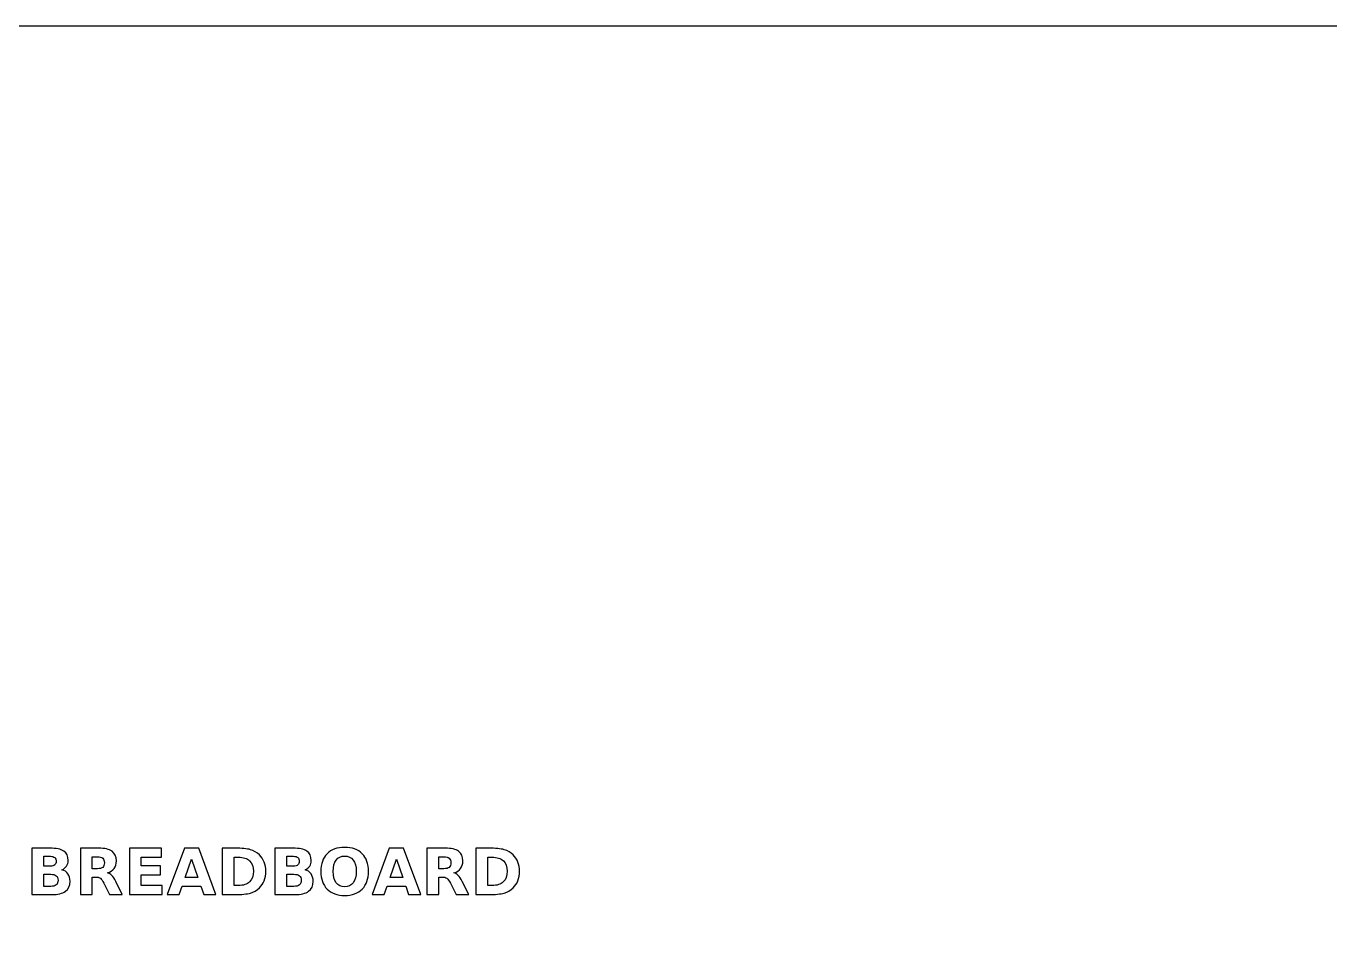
# Model space of a CAD drawing. Header units: centimetres. Extents: x -16.4 to -4.5, y -20.8 to -8.9.
# Drawn here: x -10.331 to -7.44, y -10.913 to -8.9 of the extents above; entities that cross this region are included whole.
import ezdxf

# ---------------------------------------------------------------- set-up
doc = ezdxf.new("R2010")
doc.units = ezdxf.units.CM
doc.header["$MEASUREMENT"] = 0
doc.layers.add('Layer 1', color=7, linetype='Continuous')

msp = doc.modelspace()

# ---------------------------------------------------------------- linework, layer by layer
at = {"layer": 'Layer 1', "color": 7}
msp.add_lwpolyline([(-16.45, -20.8), (-4.55, -20.8), (-4.55, -8.9), (-16.45, -8.9), (-16.45, -20.8)], close=True, dxfattribs=at)
at = {"layer": 'Layer 1', "color": 250}
for points, knots in [([(-9.62432, -10.72119), (-9.60779, -10.72119), (-9.59483, -10.72592), (-9.58547, -10.7354), (-9.58547, -10.7354), (-9.57609, -10.74485), (-9.57141, -10.7579), (-9.57141, -10.77458), (-9.57141, -10.77458), (-9.57141, -10.79121), (-9.57609, -10.80426), (-9.58547, -10.81371), (-9.58547, -10.81371), (-9.59483, -10.82319), (-9.60779, -10.82792), (-9.62432, -10.82792), (-9.62432, -10.82792), (-9.64081, -10.82792), (-9.65374, -10.82319), (-9.66315, -10.81371), (-9.66315, -10.81371), (-9.67253, -10.80426), (-9.67724, -10.79121), (-9.67724, -10.77458), (-9.67724, -10.77458), (-9.67724, -10.7579), (-9.67253, -10.74485), (-9.66315, -10.7354), (-9.66315, -10.7354), (-9.65374, -10.72592), (-9.64081, -10.72119), (-9.62432, -10.72119)], [0, 0, 0, 0, 0.125, 0.125, 0.125, 0.125, 0.25, 0.25, 0.25, 0.25, 0.375, 0.375, 0.375, 0.375, 0.5, 0.5, 0.5, 0.5, 0.625, 0.625, 0.625, 0.625, 0.75, 0.75, 0.75, 0.75, 0.875, 0.875, 0.875, 0.875, 1, 1, 1, 1]), ([(-10.25103, -10.77086), (-10.24534, -10.77251), (-10.24092, -10.77557), (-10.23779, -10.78004), (-10.23779, -10.78004), (-10.23466, -10.78448), (-10.23311, -10.78996), (-10.23311, -10.79643), (-10.23311, -10.79643), (-10.23311, -10.80635), (-10.23648, -10.81374), (-10.24318, -10.81861), (-10.24318, -10.81861), (-10.24988, -10.82347), (-10.26009, -10.82592), (-10.27378, -10.82592), (-10.27378, -10.82592), (-10.27378, -10.82592), (-10.3178, -10.82592), (-10.3178, -10.82592), (-10.3178, -10.82592), (-10.3178, -10.82592), (-10.3178, -10.72305), (-10.3178, -10.72305), (-10.3178, -10.72305), (-10.3178, -10.72305), (-10.27798, -10.72305), (-10.27798, -10.72305), (-10.27798, -10.72305), (-10.26369, -10.72305), (-10.25334, -10.72521), (-10.24694, -10.72952), (-10.24694, -10.72952), (-10.24052, -10.73385), (-10.23732, -10.74076), (-10.23732, -10.75026), (-10.23732, -10.75026), (-10.23732, -10.75527), (-10.2385, -10.75953), (-10.24083, -10.76306), (-10.24083, -10.76306), (-10.24318, -10.76656), (-10.24656, -10.76917), (-10.25103, -10.77086)], [0, 0, 0, 0, 0.0909091, 0.0909091, 0.0909091, 0.0909091, 0.1818182, 0.1818182, 0.1818182, 0.1818182, 0.2727273, 0.2727273, 0.2727273, 0.2727273, 0.3636364, 0.3636364, 0.3636364, 0.3636364, 0.4545455, 0.4545455, 0.4545455, 0.4545455, 0.5454545, 0.5454545, 0.5454545, 0.5454545, 0.6363636, 0.6363636, 0.6363636, 0.6363636, 0.7272727, 0.7272727, 0.7272727, 0.7272727, 0.8181818, 0.8181818, 0.8181818, 0.8181818, 0.9090909, 0.9090909, 0.9090909, 0.9090909, 1, 1, 1, 1]), ([(-10.2766, -10.76287), (-10.27241, -10.76287), (-10.26924, -10.76195), (-10.2671, -10.76012), (-10.2671, -10.76012), (-10.26493, -10.75828), (-10.26385, -10.75558), (-10.26385, -10.75198), (-10.26385, -10.75198), (-10.26385, -10.74845), (-10.26493, -10.74577), (-10.2671, -10.74391), (-10.2671, -10.74391), (-10.26924, -10.74205), (-10.27241, -10.74111), (-10.2766, -10.74111), (-10.2766, -10.74111), (-10.2766, -10.74111), (-10.29127, -10.74111), (-10.29127, -10.74111), (-10.29127, -10.74111), (-10.29127, -10.74111), (-10.29127, -10.76287), (-10.29127, -10.76287), (-10.29127, -10.76287), (-10.29127, -10.76287), (-10.2766, -10.76287), (-10.2766, -10.76287)], [0, 0, 0, 0, 0.1428571, 0.1428571, 0.1428571, 0.1428571, 0.2857143, 0.2857143, 0.2857143, 0.2857143, 0.4285714, 0.4285714, 0.4285714, 0.4285714, 0.5714286, 0.5714286, 0.5714286, 0.5714286, 0.7142857, 0.7142857, 0.7142857, 0.7142857, 0.8571429, 0.8571429, 0.8571429, 0.8571429, 1, 1, 1, 1]), ([(-10.18372, -10.787), (-10.18372, -10.787), (-10.18372, -10.82592), (-10.18372, -10.82592), (-10.18372, -10.82592), (-10.18372, -10.82592), (-10.21025, -10.82592), (-10.21025, -10.82592), (-10.21025, -10.82592), (-10.21025, -10.82592), (-10.21025, -10.72305), (-10.21025, -10.72305), (-10.21025, -10.72305), (-10.21025, -10.72305), (-10.16973, -10.72305), (-10.16973, -10.72305), (-10.16973, -10.72305), (-10.15618, -10.72305), (-10.14623, -10.72533), (-10.13993, -10.72987), (-10.13993, -10.72987), (-10.13361, -10.73441), (-10.13045, -10.74161), (-10.13045, -10.75144), (-10.13045, -10.75144), (-10.13045, -10.75823), (-10.1321, -10.76383), (-10.13537, -10.76818), (-10.13537, -10.76818), (-10.13866, -10.77256), (-10.14362, -10.77578), (-10.15023, -10.77783), (-10.15023, -10.77783), (-10.14661, -10.77867), (-10.14334, -10.78053), (-10.14047, -10.78345), (-10.14047, -10.78345), (-10.1376, -10.78636), (-10.13471, -10.79078), (-10.13177, -10.79671), (-10.13177, -10.79671), (-10.13177, -10.79671), (-10.11735, -10.82592), (-10.11735, -10.82592), (-10.11735, -10.82592), (-10.11735, -10.82592), (-10.14562, -10.82592), (-10.14562, -10.82592), (-10.14562, -10.82592), (-10.14562, -10.82592), (-10.15816, -10.80036), (-10.15816, -10.80036), (-10.15816, -10.80036), (-10.16067, -10.79523), (-10.16324, -10.7917), (-10.16585, -10.78982), (-10.16585, -10.78982), (-10.16844, -10.78794), (-10.17189, -10.787), (-10.17622, -10.787), (-10.17622, -10.787), (-10.17622, -10.787), (-10.18372, -10.787), (-10.18372, -10.787)], [0, 0, 0, 0, 0.0625, 0.0625, 0.0625, 0.0625, 0.125, 0.125, 0.125, 0.125, 0.1875, 0.1875, 0.1875, 0.1875, 0.25, 0.25, 0.25, 0.25, 0.3125, 0.3125, 0.3125, 0.3125, 0.375, 0.375, 0.375, 0.375, 0.4375, 0.4375, 0.4375, 0.4375, 0.5, 0.5, 0.5, 0.5, 0.5625, 0.5625, 0.5625, 0.5625, 0.625, 0.625, 0.625, 0.625, 0.6875, 0.6875, 0.6875, 0.6875, 0.75, 0.75, 0.75, 0.75, 0.8125, 0.8125, 0.8125, 0.8125, 0.875, 0.875, 0.875, 0.875, 0.9375, 0.9375, 0.9375, 0.9375, 1, 1, 1, 1]), ([(-10.17255, -10.76868), (-10.167, -10.76868), (-10.163, -10.76764), (-10.1606, -10.76557), (-10.1606, -10.76557), (-10.15818, -10.7635), (-10.15698, -10.76009), (-10.15698, -10.75536), (-10.15698, -10.75536), (-10.15698, -10.75068), (-10.15818, -10.74732), (-10.1606, -10.7453), (-10.1606, -10.7453), (-10.163, -10.74328), (-10.167, -10.74227), (-10.17255, -10.74227), (-10.17255, -10.74227), (-10.17255, -10.74227), (-10.18372, -10.74227), (-10.18372, -10.74227), (-10.18372, -10.74227), (-10.18372, -10.74227), (-10.18372, -10.76868), (-10.18372, -10.76868), (-10.18372, -10.76868), (-10.18372, -10.76868), (-10.17255, -10.76868), (-10.17255, -10.76868)], [0, 0, 0, 0, 0.1428571, 0.1428571, 0.1428571, 0.1428571, 0.2857143, 0.2857143, 0.2857143, 0.2857143, 0.4285714, 0.4285714, 0.4285714, 0.4285714, 0.5714286, 0.5714286, 0.5714286, 0.5714286, 0.7142857, 0.7142857, 0.7142857, 0.7142857, 0.8571429, 0.8571429, 0.8571429, 0.8571429, 1, 1, 1, 1]), ([(-10.1016, -10.72305), (-10.1016, -10.72305), (-10.03001, -10.72305), (-10.03001, -10.72305), (-10.03001, -10.72305), (-10.03001, -10.72305), (-10.03001, -10.74311), (-10.03001, -10.74311), (-10.03001, -10.74311), (-10.03001, -10.74311), (-10.07507, -10.74311), (-10.07507, -10.74311), (-10.07507, -10.74311), (-10.07507, -10.74311), (-10.07507, -10.76226), (-10.07507, -10.76226), (-10.07507, -10.76226), (-10.07507, -10.76226), (-10.03272, -10.76226), (-10.03272, -10.76226), (-10.03272, -10.76226), (-10.03272, -10.76226), (-10.03272, -10.78232), (-10.03272, -10.78232), (-10.03272, -10.78232), (-10.03272, -10.78232), (-10.07507, -10.78232), (-10.07507, -10.78232), (-10.07507, -10.78232), (-10.07507, -10.78232), (-10.07507, -10.80586), (-10.07507, -10.80586), (-10.07507, -10.80586), (-10.07507, -10.80586), (-10.02851, -10.80586), (-10.02851, -10.80586), (-10.02851, -10.80586), (-10.02851, -10.80586), (-10.02851, -10.82592), (-10.02851, -10.82592), (-10.02851, -10.82592), (-10.02851, -10.82592), (-10.1016, -10.82592), (-10.1016, -10.82592), (-10.1016, -10.82592), (-10.1016, -10.82592), (-10.1016, -10.72305), (-10.1016, -10.72305)], [0, 0, 0, 0, 0.0833333, 0.0833333, 0.0833333, 0.0833333, 0.1666667, 0.1666667, 0.1666667, 0.1666667, 0.25, 0.25, 0.25, 0.25, 0.3333333, 0.3333333, 0.3333333, 0.3333333, 0.4166667, 0.4166667, 0.4166667, 0.4166667, 0.5, 0.5, 0.5, 0.5, 0.5833333, 0.5833333, 0.5833333, 0.5833333, 0.6666667, 0.6666667, 0.6666667, 0.6666667, 0.75, 0.75, 0.75, 0.75, 0.8333333, 0.8333333, 0.8333333, 0.8333333, 0.9166667, 0.9166667, 0.9166667, 0.9166667, 1, 1, 1, 1]), ([(-9.94278, -10.8072), (-9.94278, -10.8072), (-9.98427, -10.8072), (-9.98427, -10.8072), (-9.98427, -10.8072), (-9.98427, -10.8072), (-9.99081, -10.82592), (-9.99081, -10.82592), (-9.99081, -10.82592), (-9.99081, -10.82592), (-10.01748, -10.82592), (-10.01748, -10.82592), (-10.01748, -10.82592), (-10.01748, -10.82592), (-9.97938, -10.72305), (-9.97938, -10.72305), (-9.97938, -10.72305), (-9.97938, -10.72305), (-9.94775, -10.72305), (-9.94775, -10.72305), (-9.94775, -10.72305), (-9.94775, -10.72305), (-9.90965, -10.82592), (-9.90965, -10.82592), (-9.90965, -10.82592), (-9.90965, -10.82592), (-9.93632, -10.82592), (-9.93632, -10.82592), (-9.93632, -10.82592), (-9.93632, -10.82592), (-9.94278, -10.8072), (-9.94278, -10.8072)], [0, 0, 0, 0, 0.125, 0.125, 0.125, 0.125, 0.25, 0.25, 0.25, 0.25, 0.375, 0.375, 0.375, 0.375, 0.5, 0.5, 0.5, 0.5, 0.625, 0.625, 0.625, 0.625, 0.75, 0.75, 0.75, 0.75, 0.875, 0.875, 0.875, 0.875, 1, 1, 1, 1]), ([(-9.97766, -10.7881), (-9.97766, -10.7881), (-9.94946, -10.7881), (-9.94946, -10.7881), (-9.94946, -10.7881), (-9.94946, -10.7881), (-9.96353, -10.74718), (-9.96353, -10.74718), (-9.96353, -10.74718), (-9.96353, -10.74718), (-9.97766, -10.7881), (-9.97766, -10.7881)], [0, 0, 0, 0, 0.3333333, 0.3333333, 0.3333333, 0.3333333, 0.6666667, 0.6666667, 0.6666667, 0.6666667, 1, 1, 1, 1]), ([(-9.89598, -10.72305), (-9.89598, -10.72305), (-9.86799, -10.72305), (-9.86799, -10.72305), (-9.86799, -10.72305), (-9.85238, -10.72305), (-9.84076, -10.72416), (-9.83312, -10.72639), (-9.83312, -10.72639), (-9.82547, -10.72862), (-9.81891, -10.73239), (-9.81343, -10.73773), (-9.81343, -10.73773), (-9.80861, -10.74236), (-9.80504, -10.74772), (-9.80268, -10.75379), (-9.80268, -10.75379), (-9.80036, -10.75983), (-9.79918, -10.7667), (-9.79918, -10.77439), (-9.79918, -10.77439), (-9.79918, -10.78215), (-9.80036, -10.78907), (-9.80268, -10.79516), (-9.80268, -10.79516), (-9.80504, -10.80125), (-9.80861, -10.80661), (-9.81343, -10.81124), (-9.81343, -10.81124), (-9.81896, -10.81658), (-9.82557, -10.82035), (-9.83328, -10.82258), (-9.83328, -10.82258), (-9.841, -10.82481), (-9.85257, -10.82592), (-9.86799, -10.82592), (-9.86799, -10.82592), (-9.86799, -10.82592), (-9.89598, -10.82592), (-9.89598, -10.82592), (-9.89598, -10.82592), (-9.89598, -10.82592), (-9.89598, -10.72305), (-9.89598, -10.72305)], [0, 0, 0, 0, 0.0909091, 0.0909091, 0.0909091, 0.0909091, 0.1818182, 0.1818182, 0.1818182, 0.1818182, 0.2727273, 0.2727273, 0.2727273, 0.2727273, 0.3636364, 0.3636364, 0.3636364, 0.3636364, 0.4545455, 0.4545455, 0.4545455, 0.4545455, 0.5454545, 0.5454545, 0.5454545, 0.5454545, 0.6363636, 0.6363636, 0.6363636, 0.6363636, 0.7272727, 0.7272727, 0.7272727, 0.7272727, 0.8181818, 0.8181818, 0.8181818, 0.8181818, 0.9090909, 0.9090909, 0.9090909, 0.9090909, 1, 1, 1, 1]), ([(-9.86945, -10.74311), (-9.86945, -10.74311), (-9.86945, -10.80586), (-9.86945, -10.80586), (-9.86945, -10.80586), (-9.86945, -10.80586), (-9.85995, -10.80586), (-9.85995, -10.80586), (-9.85995, -10.80586), (-9.84911, -10.80586), (-9.84083, -10.80318), (-9.83512, -10.79779), (-9.83512, -10.79779), (-9.8294, -10.79243), (-9.82653, -10.78462), (-9.82653, -10.77439), (-9.82653, -10.77439), (-9.82653, -10.76418), (-9.82938, -10.75642), (-9.83507, -10.75111), (-9.83507, -10.75111), (-9.84076, -10.74577), (-9.84906, -10.74311), (-9.85995, -10.74311), (-9.85995, -10.74311), (-9.85995, -10.74311), (-9.86945, -10.74311), (-9.86945, -10.74311)], [0, 0, 0, 0, 0.1428571, 0.1428571, 0.1428571, 0.1428571, 0.2857143, 0.2857143, 0.2857143, 0.2857143, 0.4285714, 0.4285714, 0.4285714, 0.4285714, 0.5714286, 0.5714286, 0.5714286, 0.5714286, 0.7142857, 0.7142857, 0.7142857, 0.7142857, 0.8571429, 0.8571429, 0.8571429, 0.8571429, 1, 1, 1, 1]), ([(-9.71209, -10.77086), (-9.7064, -10.77251), (-9.70198, -10.77557), (-9.69885, -10.78004), (-9.69885, -10.78004), (-9.69572, -10.78448), (-9.69417, -10.78996), (-9.69417, -10.79643), (-9.69417, -10.79643), (-9.69417, -10.80635), (-9.69754, -10.81374), (-9.70424, -10.81861), (-9.70424, -10.81861), (-9.71094, -10.82347), (-9.72115, -10.82592), (-9.73484, -10.82592), (-9.73484, -10.82592), (-9.73484, -10.82592), (-9.77886, -10.82592), (-9.77886, -10.82592), (-9.77886, -10.82592), (-9.77886, -10.82592), (-9.77886, -10.72305), (-9.77886, -10.72305), (-9.77886, -10.72305), (-9.77886, -10.72305), (-9.73904, -10.72305), (-9.73904, -10.72305), (-9.73904, -10.72305), (-9.72475, -10.72305), (-9.7144, -10.72521), (-9.708, -10.72952), (-9.708, -10.72952), (-9.70158, -10.73385), (-9.69838, -10.74076), (-9.69838, -10.75026), (-9.69838, -10.75026), (-9.69838, -10.75527), (-9.69956, -10.75953), (-9.70189, -10.76306), (-9.70189, -10.76306), (-9.70424, -10.76656), (-9.70762, -10.76917), (-9.71209, -10.77086)], [0, 0, 0, 0, 0.0909091, 0.0909091, 0.0909091, 0.0909091, 0.1818182, 0.1818182, 0.1818182, 0.1818182, 0.2727273, 0.2727273, 0.2727273, 0.2727273, 0.3636364, 0.3636364, 0.3636364, 0.3636364, 0.4545455, 0.4545455, 0.4545455, 0.4545455, 0.5454545, 0.5454545, 0.5454545, 0.5454545, 0.6363636, 0.6363636, 0.6363636, 0.6363636, 0.7272727, 0.7272727, 0.7272727, 0.7272727, 0.8181818, 0.8181818, 0.8181818, 0.8181818, 0.9090909, 0.9090909, 0.9090909, 0.9090909, 1, 1, 1, 1]), ([(-9.73766, -10.76287), (-9.73347, -10.76287), (-9.7303, -10.76195), (-9.72816, -10.76012), (-9.72816, -10.76012), (-9.72599, -10.75828), (-9.72491, -10.75558), (-9.72491, -10.75198), (-9.72491, -10.75198), (-9.72491, -10.74845), (-9.72599, -10.74577), (-9.72816, -10.74391), (-9.72816, -10.74391), (-9.7303, -10.74205), (-9.73347, -10.74111), (-9.73766, -10.74111), (-9.73766, -10.74111), (-9.73766, -10.74111), (-9.75233, -10.74111), (-9.75233, -10.74111), (-9.75233, -10.74111), (-9.75233, -10.74111), (-9.75233, -10.76287), (-9.75233, -10.76287), (-9.75233, -10.76287), (-9.75233, -10.76287), (-9.73766, -10.76287), (-9.73766, -10.76287)], [0, 0, 0, 0, 0.1428571, 0.1428571, 0.1428571, 0.1428571, 0.2857143, 0.2857143, 0.2857143, 0.2857143, 0.4285714, 0.4285714, 0.4285714, 0.4285714, 0.5714286, 0.5714286, 0.5714286, 0.5714286, 0.7142857, 0.7142857, 0.7142857, 0.7142857, 0.8571429, 0.8571429, 0.8571429, 0.8571429, 1, 1, 1, 1]), ([(-9.62432, -10.74041), (-9.63241, -10.74041), (-9.63867, -10.74339), (-9.64314, -10.74937), (-9.64314, -10.74937), (-9.64758, -10.75534), (-9.64982, -10.76374), (-9.64982, -10.77458), (-9.64982, -10.77458), (-9.64982, -10.7854), (-9.64758, -10.79377), (-9.64314, -10.79974), (-9.64314, -10.79974), (-9.63867, -10.80572), (-9.63241, -10.8087), (-9.62432, -10.8087), (-9.62432, -10.8087), (-9.61618, -10.8087), (-9.60991, -10.80572), (-9.60544, -10.79974), (-9.60544, -10.79974), (-9.60099, -10.79377), (-9.59876, -10.7854), (-9.59876, -10.77458), (-9.59876, -10.77458), (-9.59876, -10.76374), (-9.60099, -10.75534), (-9.60544, -10.74937), (-9.60544, -10.74937), (-9.60991, -10.74339), (-9.61618, -10.74041), (-9.62432, -10.74041)], [0, 0, 0, 0, 0.125, 0.125, 0.125, 0.125, 0.25, 0.25, 0.25, 0.25, 0.375, 0.375, 0.375, 0.375, 0.5, 0.5, 0.5, 0.5, 0.625, 0.625, 0.625, 0.625, 0.75, 0.75, 0.75, 0.75, 0.875, 0.875, 0.875, 0.875, 1, 1, 1, 1]), ([(-9.48892, -10.8072), (-9.48892, -10.8072), (-9.53041, -10.8072), (-9.53041, -10.8072), (-9.53041, -10.8072), (-9.53041, -10.8072), (-9.53695, -10.82592), (-9.53695, -10.82592), (-9.53695, -10.82592), (-9.53695, -10.82592), (-9.56362, -10.82592), (-9.56362, -10.82592), (-9.56362, -10.82592), (-9.56362, -10.82592), (-9.52552, -10.72305), (-9.52552, -10.72305), (-9.52552, -10.72305), (-9.52552, -10.72305), (-9.49389, -10.72305), (-9.49389, -10.72305), (-9.49389, -10.72305), (-9.49389, -10.72305), (-9.45579, -10.82592), (-9.45579, -10.82592), (-9.45579, -10.82592), (-9.45579, -10.82592), (-9.48246, -10.82592), (-9.48246, -10.82592), (-9.48246, -10.82592), (-9.48246, -10.82592), (-9.48892, -10.8072), (-9.48892, -10.8072)], [0, 0, 0, 0, 0.125, 0.125, 0.125, 0.125, 0.25, 0.25, 0.25, 0.25, 0.375, 0.375, 0.375, 0.375, 0.5, 0.5, 0.5, 0.5, 0.625, 0.625, 0.625, 0.625, 0.75, 0.75, 0.75, 0.75, 0.875, 0.875, 0.875, 0.875, 1, 1, 1, 1]), ([(-9.5238, -10.7881), (-9.5238, -10.7881), (-9.4956, -10.7881), (-9.4956, -10.7881), (-9.4956, -10.7881), (-9.4956, -10.7881), (-9.50967, -10.74718), (-9.50967, -10.74718), (-9.50967, -10.74718), (-9.50967, -10.74718), (-9.5238, -10.7881), (-9.5238, -10.7881)], [0, 0, 0, 0, 0.3333333, 0.3333333, 0.3333333, 0.3333333, 0.6666667, 0.6666667, 0.6666667, 0.6666667, 1, 1, 1, 1]), ([(-9.41559, -10.787), (-9.41559, -10.787), (-9.41559, -10.82592), (-9.41559, -10.82592), (-9.41559, -10.82592), (-9.41559, -10.82592), (-9.44212, -10.82592), (-9.44212, -10.82592), (-9.44212, -10.82592), (-9.44212, -10.82592), (-9.44212, -10.72305), (-9.44212, -10.72305), (-9.44212, -10.72305), (-9.44212, -10.72305), (-9.4016, -10.72305), (-9.4016, -10.72305), (-9.4016, -10.72305), (-9.38805, -10.72305), (-9.3781, -10.72533), (-9.3718, -10.72987), (-9.3718, -10.72987), (-9.36548, -10.73441), (-9.36232, -10.74161), (-9.36232, -10.75144), (-9.36232, -10.75144), (-9.36232, -10.75823), (-9.36397, -10.76383), (-9.36724, -10.76818), (-9.36724, -10.76818), (-9.37053, -10.77256), (-9.37549, -10.77578), (-9.3821, -10.77783), (-9.3821, -10.77783), (-9.37848, -10.77867), (-9.37521, -10.78053), (-9.37234, -10.78345), (-9.37234, -10.78345), (-9.36947, -10.78636), (-9.36658, -10.79078), (-9.36364, -10.79671), (-9.36364, -10.79671), (-9.36364, -10.79671), (-9.34922, -10.82592), (-9.34922, -10.82592), (-9.34922, -10.82592), (-9.34922, -10.82592), (-9.37749, -10.82592), (-9.37749, -10.82592), (-9.37749, -10.82592), (-9.37749, -10.82592), (-9.39003, -10.80036), (-9.39003, -10.80036), (-9.39003, -10.80036), (-9.39254, -10.79523), (-9.39511, -10.7917), (-9.39772, -10.78982), (-9.39772, -10.78982), (-9.40031, -10.78794), (-9.40376, -10.787), (-9.40809, -10.787), (-9.40809, -10.787), (-9.40809, -10.787), (-9.41559, -10.787), (-9.41559, -10.787)], [0, 0, 0, 0, 0.0625, 0.0625, 0.0625, 0.0625, 0.125, 0.125, 0.125, 0.125, 0.1875, 0.1875, 0.1875, 0.1875, 0.25, 0.25, 0.25, 0.25, 0.3125, 0.3125, 0.3125, 0.3125, 0.375, 0.375, 0.375, 0.375, 0.4375, 0.4375, 0.4375, 0.4375, 0.5, 0.5, 0.5, 0.5, 0.5625, 0.5625, 0.5625, 0.5625, 0.625, 0.625, 0.625, 0.625, 0.6875, 0.6875, 0.6875, 0.6875, 0.75, 0.75, 0.75, 0.75, 0.8125, 0.8125, 0.8125, 0.8125, 0.875, 0.875, 0.875, 0.875, 0.9375, 0.9375, 0.9375, 0.9375, 1, 1, 1, 1]), ([(-9.40442, -10.76868), (-9.39887, -10.76868), (-9.39487, -10.76764), (-9.39247, -10.76557), (-9.39247, -10.76557), (-9.39005, -10.7635), (-9.38885, -10.76009), (-9.38885, -10.75536), (-9.38885, -10.75536), (-9.38885, -10.75068), (-9.39005, -10.74732), (-9.39247, -10.7453), (-9.39247, -10.7453), (-9.39487, -10.74328), (-9.39887, -10.74227), (-9.40442, -10.74227), (-9.40442, -10.74227), (-9.40442, -10.74227), (-9.41559, -10.74227), (-9.41559, -10.74227), (-9.41559, -10.74227), (-9.41559, -10.74227), (-9.41559, -10.76868), (-9.41559, -10.76868), (-9.41559, -10.76868), (-9.41559, -10.76868), (-9.40442, -10.76868), (-9.40442, -10.76868)], [0, 0, 0, 0, 0.1428571, 0.1428571, 0.1428571, 0.1428571, 0.2857143, 0.2857143, 0.2857143, 0.2857143, 0.4285714, 0.4285714, 0.4285714, 0.4285714, 0.5714286, 0.5714286, 0.5714286, 0.5714286, 0.7142857, 0.7142857, 0.7142857, 0.7142857, 0.8571429, 0.8571429, 0.8571429, 0.8571429, 1, 1, 1, 1]), ([(-9.33347, -10.72305), (-9.33347, -10.72305), (-9.30548, -10.72305), (-9.30548, -10.72305), (-9.30548, -10.72305), (-9.28987, -10.72305), (-9.27825, -10.72416), (-9.27061, -10.72639), (-9.27061, -10.72639), (-9.26296, -10.72862), (-9.2564, -10.73239), (-9.25092, -10.73773), (-9.25092, -10.73773), (-9.2461, -10.74236), (-9.24253, -10.74772), (-9.24017, -10.75379), (-9.24017, -10.75379), (-9.23785, -10.75983), (-9.23667, -10.7667), (-9.23667, -10.77439), (-9.23667, -10.77439), (-9.23667, -10.78215), (-9.23785, -10.78907), (-9.24017, -10.79516), (-9.24017, -10.79516), (-9.24253, -10.80125), (-9.2461, -10.80661), (-9.25092, -10.81124), (-9.25092, -10.81124), (-9.25645, -10.81658), (-9.26306, -10.82035), (-9.27077, -10.82258), (-9.27077, -10.82258), (-9.27849, -10.82481), (-9.29006, -10.82592), (-9.30548, -10.82592), (-9.30548, -10.82592), (-9.30548, -10.82592), (-9.33347, -10.82592), (-9.33347, -10.82592), (-9.33347, -10.82592), (-9.33347, -10.82592), (-9.33347, -10.72305), (-9.33347, -10.72305)], [0, 0, 0, 0, 0.0909091, 0.0909091, 0.0909091, 0.0909091, 0.1818182, 0.1818182, 0.1818182, 0.1818182, 0.2727273, 0.2727273, 0.2727273, 0.2727273, 0.3636364, 0.3636364, 0.3636364, 0.3636364, 0.4545455, 0.4545455, 0.4545455, 0.4545455, 0.5454545, 0.5454545, 0.5454545, 0.5454545, 0.6363636, 0.6363636, 0.6363636, 0.6363636, 0.7272727, 0.7272727, 0.7272727, 0.7272727, 0.8181818, 0.8181818, 0.8181818, 0.8181818, 0.9090909, 0.9090909, 0.9090909, 0.9090909, 1, 1, 1, 1]), ([(-9.30694, -10.74311), (-9.30694, -10.74311), (-9.30694, -10.80586), (-9.30694, -10.80586), (-9.30694, -10.80586), (-9.30694, -10.80586), (-9.29744, -10.80586), (-9.29744, -10.80586), (-9.29744, -10.80586), (-9.2866, -10.80586), (-9.27832, -10.80318), (-9.27261, -10.79779), (-9.27261, -10.79779), (-9.26689, -10.79243), (-9.26402, -10.78462), (-9.26402, -10.77439), (-9.26402, -10.77439), (-9.26402, -10.76418), (-9.26687, -10.75642), (-9.27256, -10.75111), (-9.27256, -10.75111), (-9.27825, -10.74577), (-9.28655, -10.74311), (-9.29744, -10.74311), (-9.29744, -10.74311), (-9.29744, -10.74311), (-9.30694, -10.74311), (-9.30694, -10.74311)], [0, 0, 0, 0, 0.1428571, 0.1428571, 0.1428571, 0.1428571, 0.2857143, 0.2857143, 0.2857143, 0.2857143, 0.4285714, 0.4285714, 0.4285714, 0.4285714, 0.5714286, 0.5714286, 0.5714286, 0.5714286, 0.7142857, 0.7142857, 0.7142857, 0.7142857, 0.8571429, 0.8571429, 0.8571429, 0.8571429, 1, 1, 1, 1]), ([(-10.2757, -10.80786), (-10.27036, -10.80786), (-10.26637, -10.80673), (-10.26366, -10.80449), (-10.26366, -10.80449), (-10.26098, -10.80224), (-10.25964, -10.79883), (-10.25964, -10.79429), (-10.25964, -10.79429), (-10.25964, -10.78984), (-10.26098, -10.7865), (-10.26364, -10.78427), (-10.26364, -10.78427), (-10.2663, -10.78203), (-10.27032, -10.78093), (-10.2757, -10.78093), (-10.2757, -10.78093), (-10.2757, -10.78093), (-10.29127, -10.78093), (-10.29127, -10.78093), (-10.29127, -10.78093), (-10.29127, -10.78093), (-10.29127, -10.80786), (-10.29127, -10.80786), (-10.29127, -10.80786), (-10.29127, -10.80786), (-10.2757, -10.80786), (-10.2757, -10.80786)], [0, 0, 0, 0, 0.1428571, 0.1428571, 0.1428571, 0.1428571, 0.2857143, 0.2857143, 0.2857143, 0.2857143, 0.4285714, 0.4285714, 0.4285714, 0.4285714, 0.5714286, 0.5714286, 0.5714286, 0.5714286, 0.7142857, 0.7142857, 0.7142857, 0.7142857, 0.8571429, 0.8571429, 0.8571429, 0.8571429, 1, 1, 1, 1]), ([(-9.73676, -10.80786), (-9.73142, -10.80786), (-9.72743, -10.80673), (-9.72472, -10.80449), (-9.72472, -10.80449), (-9.72204, -10.80224), (-9.7207, -10.79883), (-9.7207, -10.79429), (-9.7207, -10.79429), (-9.7207, -10.78984), (-9.72204, -10.7865), (-9.7247, -10.78427), (-9.7247, -10.78427), (-9.72736, -10.78203), (-9.73138, -10.78093), (-9.73676, -10.78093), (-9.73676, -10.78093), (-9.73676, -10.78093), (-9.75233, -10.78093), (-9.75233, -10.78093), (-9.75233, -10.78093), (-9.75233, -10.78093), (-9.75233, -10.80786), (-9.75233, -10.80786), (-9.75233, -10.80786), (-9.75233, -10.80786), (-9.73676, -10.80786), (-9.73676, -10.80786)], [0, 0, 0, 0, 0.1428571, 0.1428571, 0.1428571, 0.1428571, 0.2857143, 0.2857143, 0.2857143, 0.2857143, 0.4285714, 0.4285714, 0.4285714, 0.4285714, 0.5714286, 0.5714286, 0.5714286, 0.5714286, 0.7142857, 0.7142857, 0.7142857, 0.7142857, 0.8571429, 0.8571429, 0.8571429, 0.8571429, 1, 1, 1, 1])]:
    msp.add_open_spline(points, degree=3, knots=knots, dxfattribs=at)

doc.saveas('drawing.dxf')
